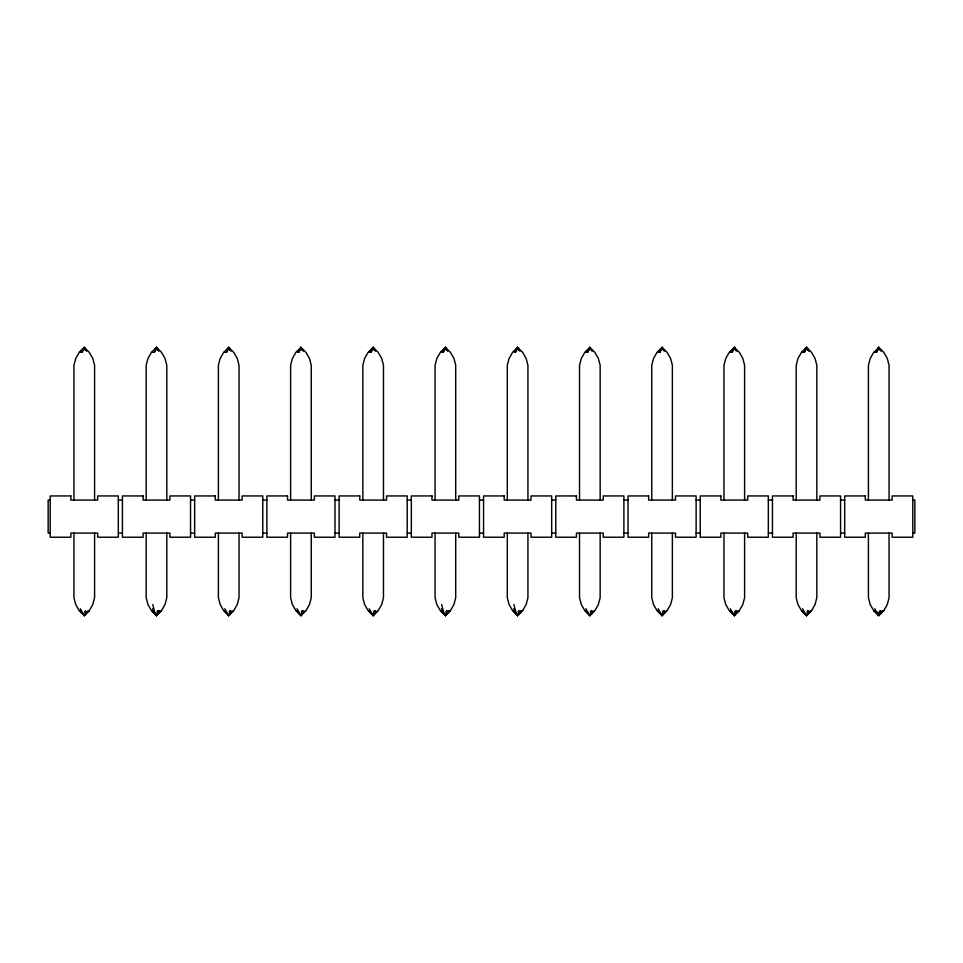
<?xml version="1.0" encoding="UTF-8"?>
<svg xmlns="http://www.w3.org/2000/svg" width="963" height="963" viewBox="0 0 963 963"><rect width="100%" height="100%" fill="white"/><g stroke="black" fill="none" stroke-linecap="round" stroke-linejoin="round"><path stroke-width="1.44" d="M157.475 613.937L158.654 610.674L156.488 615.634L151.48 610.674L147.965 604.571L146.171 597.758L146.171 533.093M229.7 613.937L230.879 610.674L228.713 615.634L223.705 610.674L220.19 604.571L218.396 597.758L218.396 533.093M301.925 613.937L303.104 610.674L300.938 615.634L295.93 610.674L292.415 604.571L290.621 597.758L290.621 533.093M374.15 613.937L375.329 610.674L373.163 615.634L368.155 610.674L364.64 604.571L362.846 597.758L362.846 533.093M446.375 613.937L447.554 610.674L445.388 615.634L440.38 610.674L436.865 604.571L435.071 597.758L435.071 533.093M518.6 613.937L519.779 610.674L517.613 615.634L512.605 610.674L509.09 604.571L507.296 597.758L507.296 533.093M590.825 613.937L592.004 610.674L589.838 615.634L584.83 610.674L581.315 604.571L579.521 597.758L579.521 533.093M663.05 613.937L664.229 610.674L662.062 615.634L657.055 610.674L653.54 604.571L651.746 597.758L651.746 533.093M735.275 613.937L736.454 610.674L734.288 615.634L729.28 610.674L725.765 604.571L723.971 597.758L723.971 533.093M807.5 613.937L808.679 610.674L806.513 615.634L801.505 610.674L797.99 604.571L796.196 597.758L796.196 533.093M879.725 613.937L873.73 610.674L879.725 613.937L880.904 610.674L878.738 615.634L873.73 610.674L870.215 604.571L868.421 597.758L868.421 533.093M86.658 351.17L84.263 347.366L82.096 352.326L84.263 347.366L89.27 352.326L92.785 358.429L94.579 365.242L94.579 500.074M158.883 351.17L156.488 347.366L154.321 352.326L156.488 347.366L161.495 352.326L165.01 358.429L166.804 365.242L166.804 500.074M231.108 351.17L228.713 347.366L226.546 352.326L228.713 347.366L233.72 352.326L237.235 358.429L239.029 365.242L239.029 500.074M303.333 351.17L300.938 347.366L298.771 352.326L300.938 347.366L305.945 352.326L309.46 358.429L311.254 365.242L311.254 500.074M375.558 351.17L373.163 347.366L370.996 352.326L373.163 347.366L378.17 352.326L381.685 358.429L383.479 365.242L383.479 500.074M447.783 351.17L445.388 347.366L443.221 352.326L445.388 347.366L450.395 352.326L453.91 358.429L455.704 365.242L455.704 500.074M520.008 351.17L517.613 347.366L515.446 352.326L517.613 347.366L522.62 352.326L526.135 358.429L527.929 365.242L527.929 500.074M592.233 351.17L589.838 347.366L587.671 352.326L589.838 347.366L594.845 352.326L598.36 358.429L600.154 365.242L600.154 500.074M664.458 351.17L662.062 347.366L659.896 352.326L662.062 347.366L667.07 352.326L670.585 358.429L672.379 365.242L672.379 500.074M736.683 351.17L734.288 347.366L732.121 352.326L734.288 347.366L739.295 352.326L742.81 358.429L744.604 365.242L744.604 500.074M808.908 351.17L806.513 347.366L804.346 352.326L806.513 347.366L811.52 352.326L815.035 358.429L816.829 365.242L816.829 500.074M881.133 351.17L878.738 347.366L876.571 352.326L878.738 347.366L883.745 352.326L887.26 358.429L889.054 365.242L889.054 500.074M157.402 614.117L159.605 610.674M446.302 614.117L448.505 610.674M518.527 614.117L520.73 610.674M85.382 610.674L84.696 612.035L85.418 613.323L84.263 615.634L79.255 610.674L75.74 604.571L73.946 597.758L73.946 533.093M156.921 612.035L157.607 610.674M229.146 612.035L229.832 610.674M301.371 612.035L302.057 610.674M373.596 612.035L374.282 610.674M445.821 612.035L446.507 610.674M518.046 612.035L518.732 610.674M590.271 612.035L590.957 610.674M662.496 612.035L663.182 610.674M734.721 612.035L735.407 610.674M806.946 612.035L807.632 610.674M879.171 612.035L879.857 610.674M880.483 350.532L878.738 347.366L877.052 350.532L873.73 352.326L870.215 358.429L868.421 365.242L868.421 500.074M299.192 350.532L300.938 347.366L302.683 350.532L300.035 348.871L297.82 352.326L300.035 348.871M515.867 350.532L517.613 347.366L519.358 350.532L516.71 348.871L514.495 352.326L516.71 348.871M224.198 610.674L228.713 615.634L230.085 613.238M296.423 610.674L300.938 615.634L302.31 613.238M368.648 610.674L373.163 615.634L374.535 613.238M585.323 610.674L589.838 615.634L591.21 613.238M657.548 610.674L662.062 615.634L663.435 613.238M801.998 610.674L806.513 615.634L807.885 613.238M300.938 347.366L295.93 352.326L292.415 358.429L290.621 365.242L290.621 500.074M517.613 347.366L512.605 352.326L509.09 358.429L507.296 365.242L507.296 500.074M83.3 348.871L81.145 352.326L83.36 348.871L86.008 350.532L84.263 347.366L79.255 352.326L75.74 358.429L73.946 365.242L73.946 500.074M155.524 348.871L153.37 352.326L155.585 348.871L158.233 350.532L156.488 347.366L151.48 352.326L147.965 358.429L146.171 365.242L146.171 500.074M227.75 348.871L225.595 352.326L227.81 348.871L230.458 350.532L228.713 347.366L223.705 352.326L220.19 358.429L218.396 365.242L218.396 500.074M372.2 348.871L370.045 352.326L372.26 348.871L374.908 350.532L373.163 347.366L368.155 352.326L364.64 358.429L362.846 365.242L362.846 500.074M444.425 348.871L442.27 352.326L444.485 348.871L447.133 350.532L445.388 347.366L440.38 352.326L436.865 358.429L435.071 365.242L435.071 500.074M588.875 348.871L586.72 352.326L588.935 348.871L589.537 349.677M661.1 348.871L658.945 352.326L661.16 348.871L661.762 349.677M733.325 348.871L731.17 352.326L733.385 348.871L733.987 349.677M805.55 348.871L803.395 352.326L805.61 348.871L806.212 349.677M877.775 348.871L875.62 352.326L877.835 348.871L878.437 349.677M880.796 612.035L883.745 610.674L887.26 604.571L889.054 597.758L889.054 533.093M79.748 610.674L84.263 615.634L88.777 610.674M151.973 610.674L156.488 615.634L161.002 610.674M224.752 608.748L228.713 615.634L233.227 610.674M296.977 608.748L300.938 615.634L305.452 610.674M369.202 608.748L373.163 615.634L377.677 610.674M440.873 610.674L445.388 615.634L449.902 610.674M513.098 610.674L517.613 615.634L522.127 610.674M585.877 608.748L589.838 615.634L594.352 610.674M658.102 608.748L662.062 615.634L666.577 610.674M729.773 610.674L734.288 615.634L738.802 610.674M802.552 608.748L806.513 615.634L811.027 610.674M883.252 610.674L878.738 615.634L874.223 610.674M83.107 613.323L84.263 615.634L89.27 610.674L92.785 604.571L94.579 597.758L94.579 533.093M155.332 613.323L156.488 615.634L161.495 610.674L165.01 604.571L166.804 597.758L166.804 533.093M228.713 615.634L233.72 610.674L237.235 604.571L239.029 597.758L239.029 533.093M300.938 615.634L305.945 610.674L309.46 604.571L311.254 597.758L311.254 533.093M590.801 348.871L591.258 349.677L589.838 347.366L584.83 352.326L581.315 358.429L579.521 365.242L579.521 500.074M373.163 615.634L378.17 610.674L381.685 604.571L383.479 597.758L383.479 533.093M663.025 348.871L663.483 349.677L662.062 347.366L657.055 352.326L653.54 358.429L651.746 365.242L651.746 500.074M444.232 613.323L445.388 615.634L450.395 610.674L453.91 604.571L455.704 597.758L455.704 533.093M735.25 348.871L735.708 349.677L734.288 347.366L729.28 352.326L725.765 358.429L723.971 365.242L723.971 500.074M516.457 613.323L517.613 615.634L522.62 610.674L526.135 604.571L527.929 597.758L527.929 533.093M807.476 348.871L807.933 349.677L806.513 347.366L801.505 352.326L797.99 358.429L796.196 365.242L796.196 500.074M589.838 615.634L594.845 610.674L598.36 604.571L600.154 597.758L600.154 533.093M878.738 347.366L874.223 352.326M662.062 615.634L667.07 610.674L670.585 604.571L672.379 597.758L672.379 533.093M733.132 613.323L734.288 615.634L739.295 610.674L742.81 604.571L744.604 597.758L744.604 533.093M806.513 615.634L811.52 610.674L815.035 604.571L816.829 597.758L816.829 533.093M155.031 350.255L151.973 352.326M227.256 350.255L224.198 352.326M371.706 350.255L368.648 352.326M443.931 350.255L440.873 352.326M588.381 350.255L585.323 352.326M660.606 350.255L657.548 352.326M732.831 350.255L729.773 352.326M805.056 350.255L801.998 352.326M880.194 612.745L883.745 610.674L878.738 615.634L877.582 613.323M82.842 350.255L79.748 352.326M85.671 612.624L89.27 610.674L87.308 611.577M157.896 612.624L161.495 610.674L159.533 611.577M446.796 612.624L450.395 610.674L448.433 611.577M519.021 612.624L522.62 610.674L520.658 611.577M735.696 612.624L739.295 610.674L737.333 611.577M50.208 500.074L48.15 500.074L48.15 533.093L50.208 533.093M118.317 500.074L122.433 500.074M190.542 500.074L194.658 500.074M262.767 500.074L266.883 500.074M334.992 500.074L339.108 500.074M407.217 500.074L411.333 500.074M479.442 500.074L483.558 500.074M551.667 500.074L555.783 500.074M623.892 500.074L628.008 500.074M696.117 500.074L700.233 500.074M768.342 500.074L772.458 500.074M840.567 500.074L844.683 500.074M912.792 500.074L914.85 500.074L914.85 533.093L912.792 533.093M118.317 533.093L122.433 533.093M190.542 533.093L194.658 533.093M262.767 533.093L266.883 533.093M334.992 533.093L339.108 533.093M407.217 533.093L411.333 533.093M479.442 533.093L483.558 533.093M551.667 533.093L555.783 533.093M623.892 533.093L628.008 533.093M696.117 533.093L700.233 533.093M768.342 533.093L772.458 533.093M840.567 533.093L844.683 533.093M876.679 612.035L874.777 608.748M517.613 615.634L513.652 608.748M445.388 615.634L441.427 608.748M156.488 615.634L152.527 608.748M446.29 348.871L446.808 349.677L445.388 347.366M374.065 348.871L374.583 349.677L373.163 347.366M229.615 348.871L230.133 349.677L228.713 347.366M157.39 348.871L157.908 349.677L156.488 347.366M84.263 615.634L80.302 608.748M879.701 348.871L880.158 349.677M518.576 348.871L519.033 349.677M301.901 348.871L302.358 349.677M85.225 348.871L85.683 349.677M734.288 615.634L730.327 608.748M806.513 347.366L808.258 350.532M734.288 347.366L736.033 350.532M662.062 347.366L663.808 350.532M589.838 347.366L591.583 350.532M513.917 604.571L515.867 612.468M441.692 604.571L443.642 612.468M152.792 604.571L154.742 612.468M70.853 495.945L50.208 495.945L50.208 537.222L70.853 537.222L70.853 533.093L97.672 533.093L97.672 537.222L118.317 537.222L118.317 495.945L97.672 495.945L97.672 500.074L70.853 500.074L70.853 495.945M143.078 495.945L122.433 495.945L122.433 537.222L143.078 537.222L143.078 533.093L169.897 533.093L169.897 537.222L190.542 537.222L190.542 495.945L169.897 495.945L169.897 500.074L143.078 500.074L143.078 495.945M215.303 495.945L194.658 495.945L194.658 537.222L215.303 537.222L215.303 533.093L242.122 533.093L242.122 537.222L262.767 537.222L262.767 495.945L242.122 495.945L242.122 500.074L215.303 500.074L215.303 495.945M287.528 495.945L266.883 495.945L266.883 537.222L287.528 537.222L287.528 533.093L314.347 533.093L314.347 537.222L334.992 537.222L334.992 495.945L314.347 495.945L314.347 500.074L287.528 500.074L287.528 495.945M359.753 495.945L339.108 495.945L339.108 537.222L359.753 537.222L359.753 533.093L386.572 533.093L386.572 537.222L407.217 537.222L407.217 495.945L386.572 495.945L386.572 500.074L359.753 500.074L359.753 495.945M431.978 495.945L411.333 495.945L411.333 537.222L431.978 537.222L431.978 533.093L458.797 533.093L458.797 537.222L479.442 537.222L479.442 495.945L458.797 495.945L458.797 500.074L431.978 500.074L431.978 495.945M504.203 495.945L483.558 495.945L483.558 537.222L504.203 537.222L504.203 533.093L531.022 533.093L531.022 537.222L551.667 537.222L551.667 495.945L531.022 495.945L531.022 500.074L504.203 500.074L504.203 495.945M576.428 495.945L555.783 495.945L555.783 537.222L576.428 537.222L576.428 533.093L603.247 533.093L603.247 537.222L623.892 537.222L623.892 495.945L603.247 495.945L603.247 500.074L576.428 500.074L576.428 495.945M648.653 495.945L628.008 495.945L628.008 537.222L648.653 537.222L648.653 533.093L675.472 533.093L675.472 537.222L696.117 537.222L696.117 495.945L675.472 495.945L675.472 500.074L648.653 500.074L648.653 495.945M720.878 495.945L700.233 495.945L700.233 537.222L720.878 537.222L720.878 533.093L747.697 533.093L747.697 537.222L768.342 537.222L768.342 495.945L747.697 495.945L747.697 500.074L720.878 500.074L720.878 495.945M793.103 495.945L772.458 495.945L772.458 537.222L793.103 537.222L793.103 533.093L819.922 533.093L819.922 537.222L840.567 537.222L840.567 495.945L819.922 495.945L819.922 500.074L793.103 500.074L793.103 495.945M865.328 495.945L844.683 495.945L844.683 537.222L865.328 537.222L865.328 533.093L892.147 533.093L892.147 537.222L912.792 537.222L912.792 495.945L892.147 495.945L892.147 500.074L865.328 500.074L865.328 495.945"/></g></svg>
